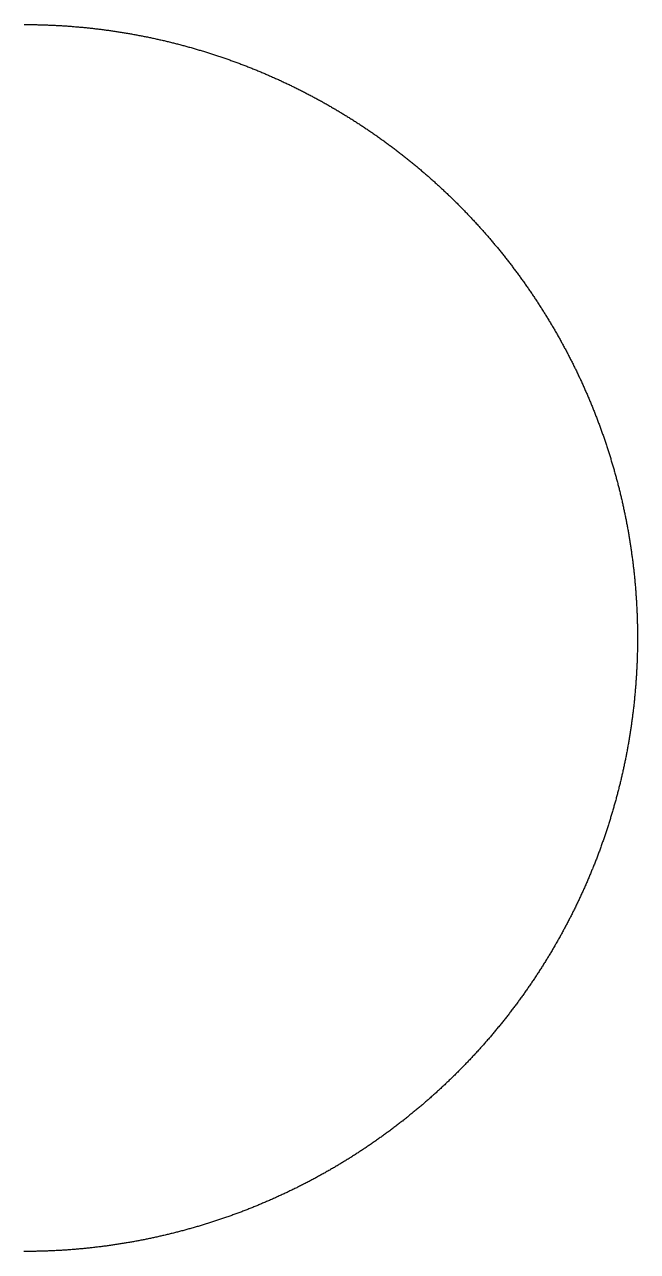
# Model space of a CAD drawing. Header units: metres. Extents: x -238 to 238, y -238 to 238.
# Drawn here: x -0.1 to 237.5, y -237.6 to 237.5 of the extents above; entities that cross this region are included whole.
import ezdxf

# ---------------------------------------------------------------- set-up
doc = ezdxf.new("R2010")
doc.units = ezdxf.units.M

msp = doc.modelspace()

# ---------------------------------------------------------------- linework, layer by layer
msp.add_lwpolyline([(-0.24, 237.54), (0.18, 237.54), (0.59, 237.54), (1.01, 237.54), (1.42, 237.54), (1.84, 237.54), (2.25, 237.53), (2.67, 237.53), (3.08, 237.52), (3.5, 237.52), (3.91, 237.51), (4.33, 237.5), (4.74, 237.5), (5.16, 237.49), (5.57, 237.48), (5.99, 237.47), (6.4, 237.46), (6.82, 237.44), (7.23, 237.43), (7.65, 237.42), (8.06, 237.41), (8.47, 237.39), (8.89, 237.38), (9.3, 237.36), (9.72, 237.34), (10.13, 237.33), (10.55, 237.31), (10.96, 237.29), (11.38, 237.27), (11.79, 237.25), (12.21, 237.23), (12.62, 237.21), (13.03, 237.18), (13.45, 237.16), (13.86, 237.14), (14.28, 237.11), (14.69, 237.09), (15.1, 237.06), (15.52, 237.03), (15.93, 237.01), (16.35, 236.98), (16.76, 236.95), (17.17, 236.92), (17.59, 236.89), (18, 236.86), (18.42, 236.82), (18.83, 236.79), (19.24, 236.76), (19.66, 236.72), (20.07, 236.69), (20.48, 236.65), (20.9, 236.62), (21.31, 236.58), (21.72, 236.54), (22.14, 236.5), (22.55, 236.47), (22.96, 236.43), (23.37, 236.39), (23.79, 236.34), (24.2, 236.3), (24.61, 236.26), (25.03, 236.22), (25.44, 236.17), (25.85, 236.13), (26.26, 236.08), (26.67, 236.03), (27.09, 235.99), (27.5, 235.94), (27.91, 235.89), (28.32, 235.84), (28.73, 235.79), (29.15, 235.74), (29.56, 235.69), (29.97, 235.64), (30.38, 235.59), (30.79, 235.53), (31.2, 235.48), (31.62, 235.42), (32.03, 235.37), (32.44, 235.31), (32.85, 235.25), (33.26, 235.2), (33.67, 235.14), (34.08, 235.08), (34.49, 235.02), (34.9, 234.96), (35.31, 234.9), (35.72, 234.83), (36.13, 234.77), (36.54, 234.71), (36.95, 234.64), (37.36, 234.58), (37.77, 234.51), (38.18, 234.45), (38.59, 234.38), (39, 234.31), (39.41, 234.24), (39.82, 234.17), (40.23, 234.1), (40.64, 234.03), (41.04, 233.96), (41.45, 233.89), (41.86, 233.82), (42.27, 233.74), (42.68, 233.67), (43.09, 233.59), (43.49, 233.52), (43.9, 233.44), (44.31, 233.36), (44.72, 233.29), (45.12, 233.21), (45.53, 233.13), (45.94, 233.05), (46.35, 232.97), (46.75, 232.89), (47.16, 232.8), (47.57, 232.72), (47.97, 232.64), (48.38, 232.55), (48.78, 232.47), (49.19, 232.38), (49.6, 232.3), (50, 232.21), (50.41, 232.12), (50.81, 232.03), (51.22, 231.94), (51.62, 231.85), (52.03, 231.76), (52.43, 231.67), (52.84, 231.58), (53.24, 231.49), (53.65, 231.39), (54.05, 231.3), (54.45, 231.2), (54.86, 231.11), (55.26, 231.01), (55.66, 230.92), (56.07, 230.82), (56.47, 230.72), (56.87, 230.62), (57.28, 230.52), (57.68, 230.42), (58.08, 230.32), (58.48, 230.22), (58.88, 230.11), (59.29, 230.01), (59.69, 229.91), (60.09, 229.8), (60.49, 229.7), (60.89, 229.59), (61.29, 229.48), (61.69, 229.38), (62.09, 229.27), (62.49, 229.16), (62.89, 229.05), (63.29, 228.94), (63.69, 228.83), (64.09, 228.72), (64.49, 228.6), (64.89, 228.49), (65.29, 228.38), (65.69, 228.26), (66.09, 228.15), (66.49, 228.03), (66.89, 227.92), (67.28, 227.8), (67.68, 227.68), (68.08, 227.56), (68.48, 227.44), (68.87, 227.32), (69.27, 227.2), (69.67, 227.08), (70.06, 226.96), (70.46, 226.84), (70.86, 226.71), (71.25, 226.59), (71.65, 226.46), (72.04, 226.34), (72.44, 226.21), (72.83, 226.08), (73.23, 225.96), (73.62, 225.83), (74.02, 225.7), (74.41, 225.57), (74.8, 225.44), (75.2, 225.31), (75.59, 225.18), (75.98, 225.04), (76.38, 224.91), (76.77, 224.78), (77.16, 224.64), (77.55, 224.51), (77.95, 224.37), (78.34, 224.24), (78.73, 224.1), (79.12, 223.96), (79.51, 223.82), (79.9, 223.68), (80.29, 223.54), (80.68, 223.4), (81.07, 223.26), (81.46, 223.12), (81.85, 222.98), (82.24, 222.83), (82.63, 222.69), (83.02, 222.54), (83.41, 222.4), (83.8, 222.25), (84.19, 222.1), (84.57, 221.96), (84.96, 221.81), (85.35, 221.66), (85.74, 221.51), (86.12, 221.36), (86.51, 221.21), (86.89, 221.06), (87.28, 220.91), (87.67, 220.75), (88.05, 220.6), (88.44, 220.45), (88.82, 220.29), (89.21, 220.14), (89.59, 219.98), (89.97, 219.82), (90.36, 219.66), (90.74, 219.51), (91.13, 219.35), (91.51, 219.19), (91.89, 219.03), (92.27, 218.87), (92.66, 218.71), (93.04, 218.54), (93.42, 218.38), (93.8, 218.22), (94.18, 218.05), (94.56, 217.89), (94.94, 217.72), (95.32, 217.56), (95.7, 217.39), (96.08, 217.22), (96.46, 217.05), (96.84, 216.88), (97.22, 216.71), (97.6, 216.54), (97.98, 216.37), (98.35, 216.2), (98.73, 216.03), (99.11, 215.86), (99.48, 215.68), (99.86, 215.51), (100.24, 215.33), (100.61, 215.16), (100.99, 214.98), (101.36, 214.81), (101.74, 214.63), (102.11, 214.45), (102.49, 214.27), (102.86, 214.09), (103.24, 213.91), (103.61, 213.73), (103.98, 213.55), (104.36, 213.37), (104.73, 213.19), (105.1, 213), (105.47, 212.82), (105.84, 212.63), (106.21, 212.45), (106.59, 212.26), (106.96, 212.08), (107.33, 211.89), (107.7, 211.7), (108.07, 211.51), (108.44, 211.32), (108.8, 211.13), (109.17, 210.94), (109.54, 210.75), (109.91, 210.56), (110.28, 210.37), (110.64, 210.18), (111.01, 209.98), (111.38, 209.79), (111.74, 209.59), (112.11, 209.4), (112.48, 209.2), (112.84, 209), (113.21, 208.81), (113.57, 208.61), (113.93, 208.41), (114.3, 208.21), (114.66, 208.01), (115.02, 207.81), (115.39, 207.61), (115.75, 207.41), (116.11, 207.2), (116.47, 207), (116.84, 206.8), (117.2, 206.59), (117.56, 206.39), (117.92, 206.18), (118.28, 205.98), (118.64, 205.77), (119, 205.56), (119.35, 205.35), (119.71, 205.14), (120.07, 204.94), (120.43, 204.72), (120.79, 204.51), (121.14, 204.3), (121.5, 204.09), (121.86, 203.88), (122.21, 203.67), (122.57, 203.45), (122.92, 203.24), (123.28, 203.02), (123.63, 202.81), (123.99, 202.59), (124.34, 202.37), (124.69, 202.16), (125.05, 201.94), (125.4, 201.72), (125.75, 201.5), (126.1, 201.28), (126.45, 201.06), (126.8, 200.84), (127.16, 200.62), (127.51, 200.39), (127.86, 200.17), (128.2, 199.95), (128.55, 199.72), (128.9, 199.5), (129.25, 199.27), (129.6, 199.05), (129.95, 198.82), (130.29, 198.59), (130.64, 198.36), (130.99, 198.14), (131.33, 197.91), (131.68, 197.68), (132.02, 197.45), (132.37, 197.22), (132.71, 196.98), (133.06, 196.75), (133.4, 196.52), (133.74, 196.29), (134.08, 196.05), (134.43, 195.82), (134.77, 195.58), (135.11, 195.35), (135.45, 195.11), (135.79, 194.87), (136.13, 194.64), (136.47, 194.4), (136.81, 194.16), (137.15, 193.92), (137.49, 193.68), (137.83, 193.44), (138.16, 193.2), (138.5, 192.96), (138.84, 192.71), (139.17, 192.47), (139.51, 192.23), (139.85, 191.98), (140.18, 191.74), (140.52, 191.49), (140.85, 191.25), (141.18, 191), (141.52, 190.76), (141.85, 190.51), (142.18, 190.26), (142.51, 190.01), (142.85, 189.76), (143.18, 189.51), (143.51, 189.26), (143.84, 189.01), (144.17, 188.76), (144.5, 188.51), (144.83, 188.25), (145.16, 188), (145.48, 187.75), (145.81, 187.49), (146.14, 187.24), (146.47, 186.98), (146.79, 186.73), (147.12, 186.47), (147.44, 186.21), (147.77, 185.95), (148.09, 185.7), (148.42, 185.44), (148.74, 185.18), (149.06, 184.92), (149.39, 184.66), (149.71, 184.4), (150.03, 184.13), (150.35, 183.87), (150.67, 183.61), (150.99, 183.34), (151.31, 183.08), (151.63, 182.82), (151.95, 182.55), (152.27, 182.29), (152.59, 182.02), (152.91, 181.75), (153.22, 181.48), (153.54, 181.22), (153.86, 180.95), (154.17, 180.68), (154.49, 180.41), (154.8, 180.14), (155.12, 179.87), (155.43, 179.6), (155.75, 179.33), (156.06, 179.05), (156.37, 178.78), (156.68, 178.51), (156.99, 178.23), (157.31, 177.96), (157.62, 177.68), (157.93, 177.41), (158.24, 177.13), (158.55, 176.86), (158.85, 176.58), (159.16, 176.3), (159.47, 176.02), (159.78, 175.74), (160.08, 175.46), (160.39, 175.18), (160.7, 174.9), (161, 174.62), (161.31, 174.34), (161.61, 174.06), (161.91, 173.78), (162.22, 173.49), (162.52, 173.21), (162.82, 172.93), (163.12, 172.64), (163.43, 172.36), (163.73, 172.07), (164.03, 171.78), (164.33, 171.5), (164.63, 171.21), (164.92, 170.92), (165.22, 170.63), (165.52, 170.35), (165.82, 170.06), (166.11, 169.77), (166.41, 169.48), (166.71, 169.18), (167, 168.89), (167.3, 168.6), (167.59, 168.31), (167.88, 168.02), (168.18, 167.72), (168.47, 167.43), (168.76, 167.13), (169.05, 166.84), (169.35, 166.54), (169.64, 166.25), (169.93, 165.95), (170.22, 165.65), (170.51, 165.36), (170.79, 165.06), (171.08, 164.76), (171.37, 164.46), (171.66, 164.16), (171.94, 163.86), (172.23, 163.56), (172.51, 163.26), (172.8, 162.96), (173.08, 162.66), (173.37, 162.35), (173.65, 162.05), (173.93, 161.75), (174.22, 161.44), (174.5, 161.14), (174.78, 160.83), (175.06, 160.53), (175.34, 160.22), (175.62, 159.91), (175.9, 159.61), (176.18, 159.3), (176.46, 158.99), (176.73, 158.68), (177.01, 158.37), (177.29, 158.07), (177.56, 157.76), (177.84, 157.44), (178.11, 157.13), (178.39, 156.82), (178.66, 156.51), (178.93, 156.2), (179.21, 155.89), (179.48, 155.57), (179.75, 155.26), (180.02, 154.94), (180.29, 154.63), (180.56, 154.31), (180.83, 154), (181.1, 153.68), (181.37, 153.37), (181.63, 153.05), (181.9, 152.73), (182.17, 152.41), (182.43, 152.1), (182.7, 151.78), (182.96, 151.46), (183.23, 151.14), (183.49, 150.82), (183.75, 150.5), (184.02, 150.18), (184.28, 149.85), (184.54, 149.53), (184.8, 149.21), (185.06, 148.89), (185.32, 148.56), (185.58, 148.24), (185.84, 147.91), (186.1, 147.59), (186.36, 147.26), (186.61, 146.94), (186.87, 146.61), (187.12, 146.29), (187.38, 145.96), (187.63, 145.63), (187.89, 145.3), (188.14, 144.98), (188.4, 144.65), (188.65, 144.32), (188.9, 143.99), (189.15, 143.66), (189.4, 143.33), (189.65, 143), (189.9, 142.66), (190.15, 142.33), (190.4, 142), (190.65, 141.67), (190.89, 141.33), (191.14, 141), (191.39, 140.67), (191.63, 140.33), (191.88, 140), (192.12, 139.66), (192.36, 139.33), (192.61, 138.99), (192.85, 138.65), (193.09, 138.32), (193.33, 137.98), (193.57, 137.64), (193.81, 137.3), (194.05, 136.96), (194.29, 136.62), (194.53, 136.28), (194.77, 135.94), (195.01, 135.6), (195.24, 135.26), (195.48, 134.92), (195.71, 134.58), (195.95, 134.24), (196.18, 133.9), (196.42, 133.55), (196.65, 133.21), (196.88, 132.87), (197.11, 132.52), (197.35, 132.18), (197.58, 131.83), (197.81, 131.49), (198.04, 131.14), (198.26, 130.8), (198.49, 130.45), (198.72, 130.1), (198.95, 129.76), (199.17, 129.41), (199.4, 129.06), (199.62, 128.71), (199.85, 128.36), (200.07, 128.01), (200.3, 127.66), (200.52, 127.31), (200.74, 126.96), (200.96, 126.61), (201.18, 126.26), (201.4, 125.91), (201.62, 125.56), (201.84, 125.2), (202.06, 124.85), (202.28, 124.5), (202.5, 124.15), (202.71, 123.79), (202.93, 123.44), (203.14, 123.08), (203.36, 122.73), (203.57, 122.37), (203.79, 122.02), (204, 121.66), (204.21, 121.3), (204.42, 120.95), (204.63, 120.59), (204.84, 120.23), (205.05, 119.87), (205.26, 119.52), (205.47, 119.16), (205.68, 118.8), (205.89, 118.44), (206.09, 118.08), (206.3, 117.72), (206.5, 117.36), (206.71, 117), (206.91, 116.64), (207.12, 116.28), (207.32, 115.91), (207.52, 115.55), (207.72, 115.19), (207.92, 114.83), (208.12, 114.46), (208.32, 114.1), (208.52, 113.73), (208.72, 113.37), (208.92, 113.01), (209.12, 112.64), (209.31, 112.27), (209.51, 111.91), (209.7, 111.54), (209.9, 111.18), (210.09, 110.81), (210.29, 110.44), (210.48, 110.08), (210.67, 109.71), (210.86, 109.34), (211.05, 108.97), (211.24, 108.6), (211.43, 108.23), (211.62, 107.86), (211.81, 107.49), (212, 107.12), (212.18, 106.75), (212.37, 106.38), (212.55, 106.01), (212.74, 105.64), (212.92, 105.27), (213.11, 104.9), (213.29, 104.52), (213.47, 104.15), (213.65, 103.78), (213.84, 103.4), (214.02, 103.03), (214.2, 102.66), (214.37, 102.28), (214.55, 101.91), (214.73, 101.53), (214.91, 101.16), (215.08, 100.78), (215.26, 100.41), (215.43, 100.03), (215.61, 99.65), (215.78, 99.28), (215.96, 98.9), (216.13, 98.52), (216.3, 98.15), (216.47, 97.77), (216.64, 97.39), (216.81, 97.01), (216.98, 96.63), (217.15, 96.25), (217.32, 95.87), (217.48, 95.49), (217.65, 95.11), (217.82, 94.73), (217.98, 94.35), (218.15, 93.97), (218.31, 93.59), (218.47, 93.21), (218.64, 92.83), (218.8, 92.45), (218.96, 92.06), (219.12, 91.68), (219.28, 91.3), (219.44, 90.92), (219.6, 90.53), (219.76, 90.15), (219.91, 89.76), (220.07, 89.38), (220.22, 89), (220.38, 88.61), (220.53, 88.23), (220.69, 87.84), (220.84, 87.45), (220.99, 87.07), (221.15, 86.68), (221.3, 86.3), (221.45, 85.91), (221.6, 85.52), (221.75, 85.14), (221.89, 84.75), (222.04, 84.36), (222.19, 83.97), (222.34, 83.58), (222.48, 83.2), (222.63, 82.81), (222.77, 82.42), (222.91, 82.03), (223.06, 81.64), (223.2, 81.25), (223.34, 80.86), (223.48, 80.47), (223.62, 80.08), (223.76, 79.69), (223.9, 79.3), (224.04, 78.91), (224.18, 78.52), (224.31, 78.12), (224.45, 77.73), (224.59, 77.34), (224.72, 76.95), (224.85, 76.55), (224.99, 76.16), (225.12, 75.77), (225.25, 75.38), (225.38, 74.98), (225.51, 74.59), (225.64, 74.19), (225.77, 73.8), (225.9, 73.41), (226.03, 73.01), (226.16, 72.62), (226.28, 72.22), (226.41, 71.83), (226.54, 71.43), (226.66, 71.03), (226.78, 70.64), (226.91, 70.24), (227.03, 69.85), (227.15, 69.45), (227.27, 69.05), (227.39, 68.65), (227.51, 68.26), (227.63, 67.86), (227.75, 67.46), (227.87, 67.06), (227.98, 66.67), (228.1, 66.27), (228.21, 65.87), (228.33, 65.47), (228.44, 65.07), (228.56, 64.67), (228.67, 64.27), (228.78, 63.87), (228.89, 63.47), (229, 63.07), (229.11, 62.67), (229.22, 62.27), (229.33, 61.87), (229.44, 61.47), (229.55, 61.07), (229.65, 60.67), (229.76, 60.27), (229.86, 59.87), (229.97, 59.47), (230.07, 59.07), (230.17, 58.66), (230.28, 58.26), (230.38, 57.86), (230.48, 57.46), (230.58, 57.05), (230.68, 56.65), (230.78, 56.25), (230.87, 55.85), (230.97, 55.44), (231.07, 55.04), (231.16, 54.63), (231.26, 54.23), (231.35, 53.83), (231.45, 53.42), (231.54, 53.02), (231.63, 52.61), (231.72, 52.21), (231.81, 51.8), (231.9, 51.4), (231.99, 50.99), (232.08, 50.59), (232.17, 50.18), (232.26, 49.78), (232.34, 49.37), (232.43, 48.97), (232.52, 48.56), (232.6, 48.15), (232.68, 47.75), (232.77, 47.34), (232.85, 46.93), (232.93, 46.53), (233.01, 46.12), (233.09, 45.71), (233.17, 45.31), (233.25, 44.9), (233.33, 44.49), (233.41, 44.08), (233.48, 43.68), (233.56, 43.27), (233.63, 42.86), (233.71, 42.45), (233.78, 42.04), (233.86, 41.64), (233.93, 41.23), (234, 40.82), (234.07, 40.41), (234.14, 40), (234.21, 39.59), (234.28, 39.18), (234.35, 38.77), (234.42, 38.36), (234.48, 37.96), (234.55, 37.55), (234.61, 37.14), (234.68, 36.73), (234.74, 36.32), (234.81, 35.91), (234.87, 35.5), (234.93, 35.09), (234.99, 34.68), (235.05, 34.26), (235.11, 33.85), (235.17, 33.44), (235.23, 33.03), (235.28, 32.62), (235.34, 32.21), (235.4, 31.8), (235.45, 31.39), (235.51, 30.98), (235.56, 30.57), (235.61, 30.15), (235.67, 29.74), (235.72, 29.33), (235.77, 28.92), (235.82, 28.51), (235.87, 28.1), (235.92, 27.68), (235.97, 27.27), (236.01, 26.86), (236.06, 26.45), (236.1, 26.04), (236.15, 25.62), (236.19, 25.21), (236.24, 24.8), (236.28, 24.38), (236.32, 23.97), (236.37, 23.56), (236.41, 23.15), (236.45, 22.73), (236.49, 22.32), (236.52, 21.91), (236.56, 21.49), (236.6, 21.08), (236.64, 20.67), (236.67, 20.25), (236.71, 19.84), (236.74, 19.43), (236.77, 19.01), (236.81, 18.6), (236.84, 18.19), (236.87, 17.77), (236.9, 17.36), (236.93, 16.95), (236.96, 16.53), (236.99, 16.12), (237.02, 15.7), (237.04, 15.29), (237.07, 14.88), (237.1, 14.46), (237.12, 14.05), (237.15, 13.63), (237.17, 13.22), (237.19, 12.81), (237.21, 12.39), (237.24, 11.98), (237.26, 11.56), (237.28, 11.15), (237.3, 10.73), (237.31, 10.32), (237.33, 9.9), (237.35, 9.49), (237.37, 9.08), (237.38, 8.66), (237.4, 8.25), (237.41, 7.83), (237.42, 7.42), (237.44, 7), (237.45, 6.59), (237.46, 6.17), (237.47, 5.76), (237.48, 5.34), (237.49, 4.93), (237.49, 4.51), (237.5, 4.1), (237.51, 3.68), (237.51, 3.27), (237.52, 2.85), (237.52, 2.44), (237.53, 2.02), (237.53, 1.61), (237.53, 1.19), (237.53, 0.78), (237.53, 0.37), (237.54, 0), (237.54, 0), (237.54, -0.05), (237.53, -0.46), (237.53, -0.88), (237.53, -1.29), (237.53, -1.71), (237.53, -2.12), (237.52, -2.54), (237.52, -2.54), (237.52, -2.95), (237.51, -3.37), (237.51, -3.78), (237.5, -4.2), (237.49, -4.61), (237.49, -5.03), (237.48, -5.44), (237.47, -5.86), (237.46, -6.27), (237.45, -6.69), (237.43, -7.1), (237.42, -7.52), (237.41, -7.93), (237.39, -8.35), (237.38, -8.76), (237.36, -9.17), (237.35, -9.59), (237.33, -10), (237.31, -10.42), (237.29, -10.83), (237.28, -11.25), (237.26, -11.66), (237.23, -12.08), (237.21, -12.49), (237.19, -12.9), (237.17, -13.32), (237.14, -13.73), (237.12, -14.15), (237.09, -14.56), (237.07, -14.98), (237.04, -15.39), (237.02, -15.8), (236.99, -16.22), (236.96, -16.63), (236.93, -17.05), (236.9, -17.46), (236.87, -17.87), (236.84, -18.29), (236.8, -18.7), (236.77, -19.11), (236.74, -19.53), (236.7, -19.94), (236.67, -20.35), (236.63, -20.77), (236.6, -21.18), (236.56, -21.59), (236.52, -22.01), (236.48, -22.42), (236.44, -22.83), (236.4, -23.25), (236.36, -23.66), (236.32, -24.07), (236.28, -24.48), (236.23, -24.9), (236.19, -25.31), (236.15, -25.72), (236.1, -26.13), (236.06, -26.55), (236.01, -26.96), (235.96, -27.37), (235.91, -27.78), (235.86, -28.2), (235.81, -28.61), (235.76, -29.02), (235.71, -29.43), (235.66, -29.84), (235.61, -30.25), (235.56, -30.67), (235.5, -31.08), (235.45, -31.49), (235.39, -31.9), (235.34, -32.31), (235.28, -32.72), (235.22, -33.13), (235.16, -33.54), (235.11, -33.95), (235.05, -34.36), (234.99, -34.77), (234.92, -35.18), (234.86, -35.6), (234.8, -36.01), (234.74, -36.42), (234.67, -36.83), (234.61, -37.24), (234.54, -37.64), (234.48, -38.05), (234.41, -38.46), (234.34, -38.87), (234.27, -39.28), (234.21, -39.69), (234.14, -40.1), (234.07, -40.51), (233.99, -40.92), (233.92, -41.33), (233.85, -41.74), (233.78, -42.14), (233.7, -42.55), (233.63, -42.96), (233.55, -43.37), (233.48, -43.78), (233.4, -44.18), (233.32, -44.59), (233.24, -45), (233.17, -45.41), (233.09, -45.81), (233.01, -46.22), (232.92, -46.63), (232.84, -47.03), (232.76, -47.44), (232.68, -47.85), (232.59, -48.25), (232.51, -48.66), (232.42, -49.07), (232.34, -49.47), (232.25, -49.88), (232.16, -50.28), (232.08, -50.69), (231.99, -51.09), (231.9, -51.5), (231.81, -51.9), (231.72, -52.31), (231.62, -52.71), (231.53, -53.12), (231.44, -53.52), (231.35, -53.93), (231.25, -54.33), (231.16, -54.73), (231.06, -55.14), (230.96, -55.54), (230.87, -55.94), (230.77, -56.35), (230.67, -56.75), (230.57, -57.15), (230.47, -57.56), (230.37, -57.96), (230.27, -58.36), (230.17, -58.76), (230.06, -59.16), (229.96, -59.57), (229.85, -59.97), (229.75, -60.37), (229.64, -60.77), (229.54, -61.17), (229.43, -61.57), (229.32, -61.97), (229.21, -62.37), (229.1, -62.77), (228.99, -63.17), (228.88, -63.57), (228.77, -63.97), (228.66, -64.37), (228.55, -64.77), (228.43, -65.17), (228.32, -65.57), (228.21, -65.97), (228.09, -66.37), (227.97, -66.76), (227.86, -67.16), (227.74, -67.56), (227.62, -67.96), (227.5, -68.36), (227.38, -68.75), (227.26, -69.15), (227.14, -69.55), (227.02, -69.94), (226.9, -70.34), (226.77, -70.74), (226.65, -71.13), (226.53, -71.53), (226.4, -71.92), (226.27, -72.32), (226.15, -72.71), (226.02, -73.11), (225.89, -73.5), (225.76, -73.9), (225.63, -74.29), (225.5, -74.69), (225.37, -75.08), (225.24, -75.47), (225.11, -75.87), (224.98, -76.26), (224.84, -76.65), (224.71, -77.04), (224.57, -77.44), (224.44, -77.83), (224.3, -78.22), (224.17, -78.61), (224.03, -79), (223.89, -79.4), (223.75, -79.79), (223.61, -80.18), (223.47, -80.57), (223.33, -80.96), (223.19, -81.35), (223.05, -81.74), (222.9, -82.13), (222.76, -82.52), (222.61, -82.9), (222.47, -83.29), (222.32, -83.68), (222.18, -84.07), (222.03, -84.46), (221.88, -84.85), (221.73, -85.23), (221.59, -85.62), (221.44, -86.01), (221.28, -86.39), (221.13, -86.78), (220.98, -87.17), (220.83, -87.55), (220.68, -87.94), (220.52, -88.32), (220.37, -88.71), (220.21, -89.09), (220.06, -89.48), (219.9, -89.86), (219.74, -90.25), (219.58, -90.63), (219.43, -91.01), (219.27, -91.4), (219.11, -91.78), (218.95, -92.16), (218.79, -92.54), (218.62, -92.92), (218.46, -93.31), (218.3, -93.69), (218.13, -94.07), (217.97, -94.45), (217.8, -94.83), (217.64, -95.21), (217.47, -95.59), (217.3, -95.97), (217.14, -96.35), (216.97, -96.73), (216.8, -97.11), (216.63, -97.49), (216.46, -97.86), (216.29, -98.24), (216.12, -98.62), (215.94, -99), (215.77, -99.37), (215.6, -99.75), (215.42, -100.13), (215.25, -100.5), (215.07, -100.88), (214.89, -101.25), (214.72, -101.63), (214.54, -102), (214.36, -102.38), (214.18, -102.75), (214, -103.13), (213.82, -103.5), (213.64, -103.87), (213.46, -104.25), (213.28, -104.62), (213.09, -104.99), (212.91, -105.36), (212.73, -105.74), (212.54, -106.11), (212.35, -106.48), (212.17, -106.85), (211.98, -107.22), (211.79, -107.59), (211.61, -107.96), (211.42, -108.33), (211.23, -108.7), (211.04, -109.07), (210.85, -109.44), (210.66, -109.8), (210.46, -110.17), (210.27, -110.54), (210.08, -110.91), (209.88, -111.27), (209.69, -111.64), (209.49, -112), (209.3, -112.37), (209.1, -112.74), (208.9, -113.1), (208.71, -113.47), (208.51, -113.83), (208.31, -114.19), (208.11, -114.56), (207.91, -114.92), (207.71, -115.28), (207.51, -115.65), (207.3, -116.01), (207.1, -116.37), (206.9, -116.73), (206.69, -117.09), (206.49, -117.45), (206.28, -117.81), (206.08, -118.17), (205.87, -118.53), (205.66, -118.89), (205.46, -119.25), (205.25, -119.61), (205.04, -119.97), (204.83, -120.33), (204.62, -120.69), (204.41, -121.04), (204.19, -121.4), (203.98, -121.76), (203.77, -122.11), (203.56, -122.47), (203.34, -122.82), (203.13, -123.18), (202.91, -123.53), (202.7, -123.89), (202.48, -124.24), (202.26, -124.59), (202.04, -124.95), (201.83, -125.3), (201.61, -125.65), (201.39, -126), (201.17, -126.36), (200.95, -126.71), (200.72, -127.06), (200.5, -127.41), (200.28, -127.76), (200.06, -128.11), (199.83, -128.46), (199.61, -128.81), (199.38, -129.15), (199.16, -129.5), (198.93, -129.85), (198.7, -130.2), (198.48, -130.54), (198.25, -130.89), (198.02, -131.24), (197.79, -131.58), (197.56, -131.93), (197.33, -132.27), (197.1, -132.62), (196.86, -132.96), (196.63, -133.3), (196.4, -133.65), (196.17, -133.99), (195.93, -134.33), (195.7, -134.67), (195.46, -135.02), (195.22, -135.36), (194.99, -135.7), (194.75, -136.04), (194.51, -136.38), (194.27, -136.72), (194.04, -137.06), (193.8, -137.4), (193.56, -137.73), (193.32, -138.07), (193.07, -138.41), (192.83, -138.75), (192.59, -139.08), (192.35, -139.42), (192.1, -139.76), (191.86, -140.09), (191.61, -140.43), (191.37, -140.76), (191.12, -141.09), (190.87, -141.43), (190.63, -141.76), (190.38, -142.09), (190.13, -142.43), (189.88, -142.76), (189.63, -143.09), (189.38, -143.42), (189.13, -143.75), (188.88, -144.08), (188.63, -144.41), (188.38, -144.74), (188.12, -145.07), (187.87, -145.4), (187.62, -145.72), (187.36, -146.05), (187.11, -146.38), (186.85, -146.71), (186.59, -147.03), (186.34, -147.36), (186.08, -147.68), (185.82, -148.01), (185.56, -148.33), (185.3, -148.66), (185.04, -148.98), (184.78, -149.3), (184.52, -149.62), (184.26, -149.95), (184, -150.27), (183.74, -150.59), (183.47, -150.91), (183.21, -151.23), (182.94, -151.55), (182.68, -151.87), (182.41, -152.19), (182.15, -152.51), (181.88, -152.82), (181.61, -153.14), (181.35, -153.46), (181.08, -153.78), (180.81, -154.09), (180.54, -154.41), (180.27, -154.72), (180, -155.04), (179.73, -155.35), (179.46, -155.66), (179.18, -155.98), (178.91, -156.29), (178.64, -156.6), (178.37, -156.91), (178.09, -157.23), (177.82, -157.54), (177.54, -157.85), (177.26, -158.16), (176.99, -158.47), (176.71, -158.77), (176.43, -159.08), (176.16, -159.39), (175.88, -159.7), (175.6, -160.01), (175.32, -160.31), (175.04, -160.62), (174.76, -160.92), (174.48, -161.23), (174.19, -161.53), (173.91, -161.84), (173.63, -162.14), (173.35, -162.44), (173.06, -162.75), (172.78, -163.05), (172.49, -163.35), (172.21, -163.65), (171.92, -163.95), (171.63, -164.25), (171.35, -164.55), (171.06, -164.85), (170.77, -165.15), (170.48, -165.45), (170.19, -165.74), (169.9, -166.04), (169.61, -166.34), (169.32, -166.63), (169.03, -166.93), (168.74, -167.22), (168.45, -167.52), (168.16, -167.81), (167.86, -168.11), (167.57, -168.4), (167.27, -168.69), (166.98, -168.98), (166.68, -169.27), (166.39, -169.57), (166.09, -169.86), (165.79, -170.15), (165.5, -170.43), (165.2, -170.72), (164.9, -171.01), (164.6, -171.3), (164.3, -171.59), (164, -171.87), (163.7, -172.16), (163.4, -172.45), (163.1, -172.73), (162.8, -173.02), (162.5, -173.3), (162.19, -173.58), (161.89, -173.87), (161.59, -174.15), (161.28, -174.43), (160.98, -174.71), (160.67, -174.99), (160.37, -175.27), (160.06, -175.55), (159.75, -175.83), (159.45, -176.11), (159.14, -176.39), (158.83, -176.67), (158.52, -176.94), (158.21, -177.22), (157.9, -177.5), (157.59, -177.77), (157.28, -178.05), (156.97, -178.32), (156.66, -178.6), (156.35, -178.87), (156.03, -179.14), (155.72, -179.41), (155.41, -179.69), (155.09, -179.96), (154.78, -180.23), (154.46, -180.5), (154.15, -180.77), (153.83, -181.04), (153.52, -181.3), (153.2, -181.57), (152.88, -181.84), (152.56, -182.11), (152.25, -182.37), (151.93, -182.64), (151.61, -182.9), (151.29, -183.17), (150.97, -183.43), (150.65, -183.7), (150.33, -183.96), (150.01, -184.22), (149.68, -184.48), (149.36, -184.74), (149.04, -185), (148.72, -185.26), (148.39, -185.52), (148.07, -185.78), (147.74, -186.04), (147.42, -186.3), (147.09, -186.56), (146.77, -186.81), (146.44, -187.07), (146.11, -187.32), (145.79, -187.58), (145.46, -187.83), (145.13, -188.09), (144.8, -188.34), (144.47, -188.59), (144.14, -188.84), (143.81, -189.1), (143.48, -189.35), (143.15, -189.6), (142.82, -189.85), (142.49, -190.1), (142.16, -190.34), (141.82, -190.59), (141.49, -190.84), (141.16, -191.09), (140.82, -191.33), (140.49, -191.58), (140.15, -191.82), (139.82, -192.07), (139.48, -192.31), (139.15, -192.56), (138.81, -192.8), (138.47, -193.04), (138.14, -193.28), (137.8, -193.52), (137.46, -193.76), (137.12, -194), (136.78, -194.24), (136.44, -194.48), (136.1, -194.72), (135.76, -194.96), (135.42, -195.19), (135.08, -195.43), (134.74, -195.67), (134.4, -195.9), (134.06, -196.14), (133.71, -196.37), (133.37, -196.6), (133.03, -196.83), (132.68, -197.07), (132.34, -197.3), (131.99, -197.53), (131.65, -197.76), (131.3, -197.99), (130.96, -198.22), (130.61, -198.45), (130.26, -198.67), (129.92, -198.9), (129.57, -199.13), (129.22, -199.35), (128.87, -199.58), (128.53, -199.8), (128.18, -200.03), (127.83, -200.25), (127.48, -200.48), (127.13, -200.7), (126.78, -200.92), (126.42, -201.14), (126.07, -201.36), (125.72, -201.58), (125.37, -201.8), (125.02, -202.02), (124.66, -202.24), (124.31, -202.45), (123.96, -202.67), (123.6, -202.89), (123.25, -203.1), (122.89, -203.32), (122.54, -203.53), (122.18, -203.75), (121.83, -203.96), (121.47, -204.17), (121.11, -204.38), (120.76, -204.59), (120.4, -204.81), (120.04, -205.02), (119.68, -205.22), (119.32, -205.43), (118.97, -205.64), (118.61, -205.85), (118.25, -206.06), (117.89, -206.26), (117.53, -206.47), (117.17, -206.67), (116.8, -206.88), (116.44, -207.08), (116.08, -207.28), (115.72, -207.49), (115.36, -207.69), (114.99, -207.89), (114.63, -208.09), (114.27, -208.29), (113.9, -208.49), (113.54, -208.69), (113.17, -208.89), (112.81, -209.08), (112.44, -209.28), (112.08, -209.48), (111.71, -209.67), (111.35, -209.87), (110.98, -210.06), (110.61, -210.25), (110.25, -210.45), (109.88, -210.64), (109.51, -210.83), (109.14, -211.02), (108.77, -211.21), (108.4, -211.4), (108.03, -211.59), (107.66, -211.78), (107.29, -211.97), (106.92, -212.15), (106.55, -212.34), (106.18, -212.53), (105.81, -212.71), (105.44, -212.9), (105.07, -213.08), (104.7, -213.26), (104.32, -213.45), (103.95, -213.63), (103.58, -213.81), (103.2, -213.99), (102.83, -214.17), (102.46, -214.35), (102.08, -214.53), (101.71, -214.71), (101.33, -214.88), (100.96, -215.06), (100.58, -215.24), (100.2, -215.41), (99.83, -215.59), (99.45, -215.76), (99.07, -215.93), (98.7, -216.11), (98.32, -216.28), (97.94, -216.45), (97.56, -216.62), (97.19, -216.79), (96.81, -216.96), (96.43, -217.13), (96.05, -217.3), (95.67, -217.46), (95.29, -217.63), (94.91, -217.8), (94.53, -217.96), (94.15, -218.13), (93.77, -218.29), (93.39, -218.45), (93, -218.62), (92.62, -218.78), (92.24, -218.94), (91.86, -219.1), (91.47, -219.26), (91.09, -219.42), (90.71, -219.58), (90.32, -219.74), (89.94, -219.9), (89.56, -220.05), (89.17, -220.21), (88.79, -220.36), (88.4, -220.52), (88.02, -220.67), (87.63, -220.83), (87.25, -220.98), (86.86, -221.13), (86.47, -221.28), (86.09, -221.43), (85.7, -221.58), (85.31, -221.73), (84.93, -221.88), (84.54, -222.03), (84.15, -222.18), (83.76, -222.32), (83.37, -222.47), (82.99, -222.61), (82.6, -222.76), (82.21, -222.9), (81.82, -223.05), (81.43, -223.19), (81.04, -223.33), (80.65, -223.47), (80.26, -223.61), (79.87, -223.75), (79.48, -223.89), (79.09, -224.03), (78.7, -224.17), (78.3, -224.31), (77.91, -224.44), (77.52, -224.58), (77.13, -224.71), (76.73, -224.85), (76.34, -224.98), (75.95, -225.11), (75.56, -225.25), (75.16, -225.38), (74.77, -225.51), (74.37, -225.64), (73.98, -225.77), (73.59, -225.9), (73.19, -226.03), (72.8, -226.15), (72.4, -226.28), (72.01, -226.41), (71.61, -226.53), (71.22, -226.66), (70.82, -226.78), (70.42, -226.9), (70.03, -227.03), (69.63, -227.15), (69.23, -227.27), (68.84, -227.39), (68.44, -227.51), (68.04, -227.63), (67.65, -227.75), (67.25, -227.87), (66.85, -227.98), (66.45, -228.1), (66.05, -228.21), (65.65, -228.33), (65.26, -228.44), (64.86, -228.56), (64.46, -228.67), (64.06, -228.78), (63.66, -228.89), (63.26, -229.01), (62.86, -229.12), (62.46, -229.23), (62.06, -229.33), (61.66, -229.44), (61.26, -229.55), (60.86, -229.66), (60.45, -229.76), (60.05, -229.87), (59.65, -229.97), (59.25, -230.08), (58.85, -230.18), (58.45, -230.28), (58.04, -230.38), (57.64, -230.48), (57.24, -230.58), (56.84, -230.68), (56.43, -230.78), (56.03, -230.88), (55.63, -230.98), (55.22, -231.08), (54.82, -231.17), (54.42, -231.27), (54.01, -231.36), (53.61, -231.46), (53.2, -231.55), (52.8, -231.64), (52.39, -231.73), (51.99, -231.83), (51.59, -231.92), (51.18, -232.01), (50.78, -232.09), (50.37, -232.18), (49.96, -232.27), (49.56, -232.36), (49.15, -232.44), (48.75, -232.53), (48.34, -232.61), (47.93, -232.7), (47.53, -232.78), (47.12, -232.86), (46.71, -232.95), (46.31, -233.03), (45.9, -233.11), (45.49, -233.19), (45.09, -233.27), (44.68, -233.35), (44.27, -233.42), (43.86, -233.5), (43.46, -233.58), (43.05, -233.65), (42.64, -233.73), (42.23, -233.8), (41.82, -233.87), (41.42, -233.95), (41.01, -234.02), (40.6, -234.09), (40.19, -234.16), (39.78, -234.23), (39.37, -234.3), (38.96, -234.37), (38.55, -234.44), (38.14, -234.5), (37.73, -234.57), (37.32, -234.64), (36.91, -234.7), (36.5, -234.76), (36.09, -234.83), (35.68, -234.89), (35.27, -234.95), (34.86, -235.01), (34.45, -235.07), (34.04, -235.13), (33.63, -235.19), (33.22, -235.25), (32.81, -235.31), (32.4, -235.37), (31.99, -235.42), (31.58, -235.48), (31.17, -235.53), (30.75, -235.59), (30.34, -235.64), (29.93, -235.69), (29.52, -235.75), (29.11, -235.8), (28.7, -235.85), (28.28, -235.9), (27.87, -235.95), (27.46, -235.99), (27.05, -236.04), (26.64, -236.09), (26.22, -236.14), (25.81, -236.18), (25.4, -236.23), (24.99, -236.27), (24.57, -236.31), (24.16, -236.36), (23.75, -236.4), (23.34, -236.44), (22.92, -236.48), (22.51, -236.52), (22.1, -236.56), (21.68, -236.6), (21.27, -236.63), (20.86, -236.67), (20.44, -236.71), (20.03, -236.74), (19.62, -236.78), (19.2, -236.81), (18.79, -236.84), (18.38, -236.88), (17.96, -236.91), (17.55, -236.94), (17.14, -236.97), (16.72, -237), (16.31, -237.03), (15.89, -237.06), (15.48, -237.08), (15.07, -237.11), (14.65, -237.14), (14.24, -237.16), (13.82, -237.19), (13.41, -237.21), (13, -237.23), (12.58, -237.26), (12.17, -237.28), (11.75, -237.3), (11.34, -237.32), (10.92, -237.34), (10.51, -237.36), (10.09, -237.37), (9.68, -237.39), (9.27, -237.41), (8.85, -237.42), (8.44, -237.44), (8.02, -237.45), (7.61, -237.47), (7.19, -237.48), (6.78, -237.49), (6.36, -237.5), (5.95, -237.52), (5.53, -237.53), (5.12, -237.53), (4.7, -237.54), (4.29, -237.55), (3.87, -237.56), (3.46, -237.57), (3.04, -237.57), (2.63, -237.58), (2.21, -237.58), (1.8, -237.58), (1.39, -237.59), (0.97, -237.59), (0.56, -237.59), (0.14, -237.59), (-0.27, -237.59)])

doc.saveas('drawing.dxf')
